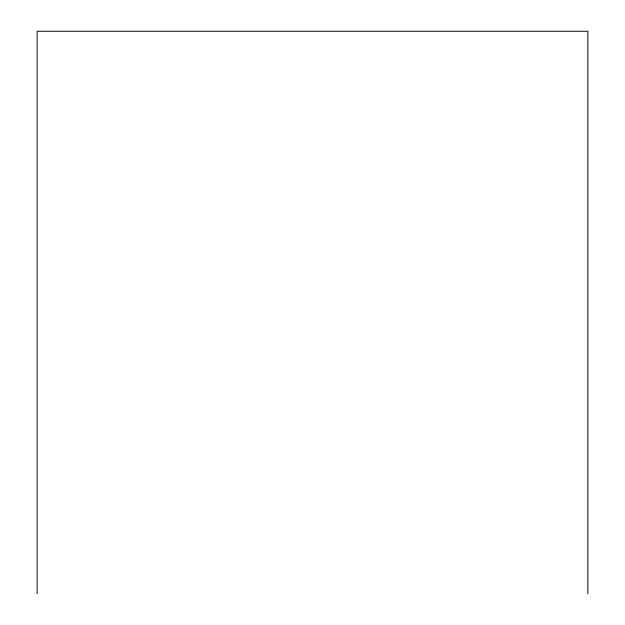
<?xml version="1.0" encoding="UTF-8"?>
<svg xmlns="http://www.w3.org/2000/svg" width="625" height="625" viewBox="0 0 625 625"><rect width="100%" height="100%" fill="white"/><g stroke="black" fill="none" stroke-linecap="round" stroke-linejoin="round"><path stroke-width="0.94" d="M587.875 593.75L587.875 31.25L37.125 31.25L37.125 593.75"/></g></svg>
